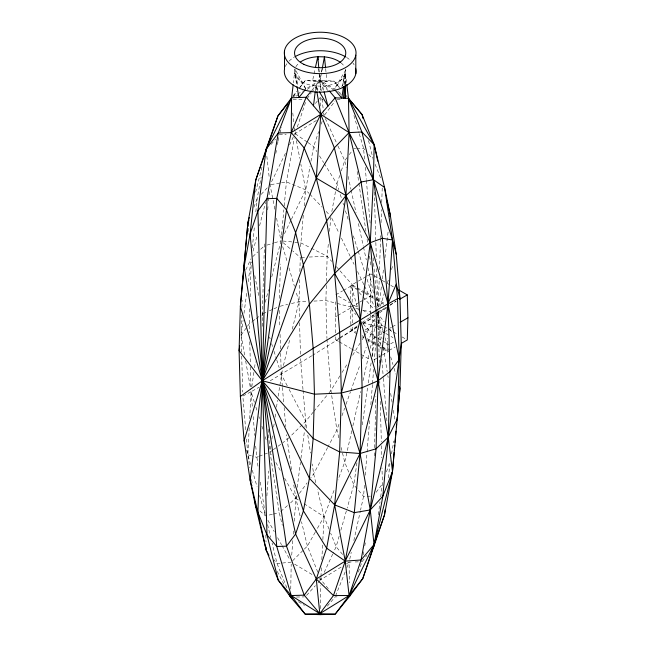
<?xml version="1.0" encoding="UTF-8"?>
<svg xmlns="http://www.w3.org/2000/svg" width="647" height="647" viewBox="0 0 647 647"><rect width="100%" height="100%" fill="white"/><g stroke="black" fill="none" stroke-linecap="round" stroke-linejoin="round"><path stroke-width="0.49" stroke-dasharray="3.23 2.43" d="M345.304 84.409L345.441 73.548L342.271 85.938M345.304 83.633L345.66 70.046A25.613 14.784 0 0 0 344.972 67.757M290.754 589.118L291.199 564.135M320.273 608.657L320.686 585.681M374.362 455.82L374.443 452.803M374.573 447.773L375.899 396.465M377.694 327.042L378.131 310.948M279.464 298.372L280.377 264.041M241.59 352.114L241.121 335.146L241.727 314.167M241.929 307.179L242.132 300.184M264.461 243.919L262.302 313.965L262.69 328.021M299.626 279.577L298.987 301.737L299.407 316.707M299.86 271.522L300.273 257.425L292.856 251.036M300.58 246.709L303.338 214.844M326.323 285.456L325.886 300.556L326.945 338.381M326.436 281.421L327.164 256.252L328.393 243.312M335.647 332.857L335.203 316.933L335.639 301.825M350.448 304.494L350.892 326.428M350.593 299.456L351.006 285.359L366.558 276.382M352.105 302.222L352.599 285.109L364.73 292.112M370.739 313.957L370.238 296.043L370.877 273.891L373.473 275.387M372.357 356.812L372.882 338.688L372.243 315.793L386.485 307.576M378.738 346.42L387.399 351.426L387.779 338.332M249.758 308.789L249.532 332.744M250.13 296.827L251.222 261.93M378.269 306.937L379.239 277.822M379.506 269.791L380.541 238.67M380.573 237.667L380.638 235.662M381.075 222.608L381.504 209.563M381.738 202.535L382.24 187.476M249.224 427.748L247.833 454.752L249.782 467.644M249.693 418.738L251.085 391.734L258.994 387.262M318.081 582.68L320.799 579.68L320.896 577.682M320.952 576.679L321.413 567.678M321.826 559.671L322.602 544.669M322.861 539.671L324.042 516.662L317.434 489.439M339.497 87.596L334.119 81.142L320.168 80.091L305.877 88.938L294.911 68.97L293.439 82.808M266.896 495.942L268.691 471.016M291.732 555.158L292.889 539.21M293.245 534.228L293.609 529.238M294.183 521.264L296.472 493.337M364.447 485.282L363.565 496.37L360.541 510.111M365.248 475.205L367.003 453.037M367.084 452.027L369.72 418.771M370.836 404.658L372.437 384.504M372.518 383.501L373.634 369.388M374.201 362.336L375.956 340.16M377.711 317.992L378.406 310.948M344.56 84.579L345.417 73.904A25.613 14.784 0 0 1 322.57 86.156L315.89 86.019A25.613 14.784 0 0 1 294.668 72.828L296.868 85.671M271.772 276.9L281 240.821L281.461 235.823M281.55 234.821L283.847 209.846M284.211 205.851L286.411 181.872L294.215 138.563M267.68 209.846L268.157 204.84M268.537 200.829L269.006 195.823M269.103 194.82L269.581 189.806M304.187 205.851L305.699 189.87L310.042 166.23M329.517 231.375L330.932 216.446L338.785 232.702M252.322 247.914L254.465 225.86M255.832 211.828L257.102 198.799L261.178 177.043M388.426 477.777L389.898 463.778M315.291 90.96L315.89 86.019L318.405 90.2M378.891 306.937L381.479 285.869M382.337 278.841L383.445 269.807M384.925 257.773L388.249 230.68M297.24 487.337L300.443 462.338M300.96 458.343L304.422 431.347M304.931 427.343L305.699 421.343L303.071 390.497M244.615 355.001L241.121 335.146L243.086 320.297M244 313.366L246.758 292.581M248.197 281.696L250.818 261.898M378.285 514.761L380.015 501.829M380.679 496.856L382.409 483.924L381.997 467.838M356.926 462.823L353.812 484.805L347.18 508.041M362.312 424.861L367.69 386.898M368.264 382.903L371.232 361.916M372.082 355.923L375.203 333.941M377.751 315.962L379.207 310.099M251.804 386.744L253.964 371.79M254.538 367.803L255.395 361.819M262.011 315.954L262.795 312.008M270.915 446.098L270.05 452.075L279.245 512.739L282.302 525.332M271.918 439.119L272.492 435.124M273.649 427.149L274.223 423.162M275.088 417.178L275.8 412.196M276.52 407.206L277.531 400.226M278.105 396.239L282.464 369.405M343.832 84.555L345.417 73.904L334.321 89.221L320.168 80.091L305.19 80.551L299.011 88.388M363.266 554.77L363.776 551.786M364.795 545.817L365.312 542.833M275.824 153.396L276.366 150.452M277.442 144.564L277.984 141.62M278.17 140.642L278.889 136.711M310.948 161.305L313.666 146.529L318.696 131.6M331.838 211.504L336.917 183.853L339.732 175.523M391.484 453.862L393.845 441.019M321.413 73.135L319.982 80.794L312.493 81.021L315.235 68.388M321.591 72.181L322.303 68.347M320.912 75.586L319.804 81.498L320.888 90.305M321.656 71.639L322.214 68.687M321.696 90.766L322.57 86.156L323.856 90.904M349.744 559.194L351.256 552.32M353.852 540.544L360.33 511.09M341.948 86.795L345.66 70.046L334.321 89.221M351.782 430.765L344.722 462.168L337.952 480.017M352.89 425.855L360.605 391.5M363.032 380.703L368.766 355.187M370.31 348.312L375.163 326.719M377.589 315.922L377.945 310.94M283.426 365.482L289.888 339.004M292.282 329.194L298.987 301.737L295.849 291.093M255.654 192.167L262.504 164.936M253.09 251.117L257.085 235.508M259.576 225.754L265.561 202.349M265.294 302.262L268.529 289.581M339.165 536.112L336.133 546.764L333.148 553.161M340.823 530.305L346.905 509.011M380.379 306.241L384.189 293.698M387.407 283.079L388.289 280.183M391.516 269.573L392.98 264.744M295.736 131.737L289.395 145.308M297.321 126.982L306.177 100.358M279.876 132.878L281.768 127.265M321.211 124.135L322.157 121.337M341.292 170.889L344.722 160.699L346.994 157.666M386.469 471.889L390.214 460.769M338.939 424.295L336.917 430.004L328.086 446.681M341.972 415.738L344.673 408.128M346.016 404.326L350.399 391.961M350.739 391.006L359.837 365.329M362.199 358.664L366.242 347.253M367.925 342.498L375.341 321.567M358.325 572.085L362.069 561.742L366.906 555.28M253.891 207.275L257.102 198.799M330.463 499.751L324.042 516.662L315.712 531.365M330.819 498.813L334.742 488.477M335.518 595.984L345.425 571.285M346.897 567.629L349.097 562.138L351.095 562.073M245.811 269.823L250.923 258.857M328.288 588.665L320.799 579.68L321.648 577.852M324.204 572.369L332.72 554.075M284.47 233.664L290.964 220.263M291.401 219.365L305.699 189.87L300.863 164.225M285.432 153.388L270.05 184.799L274.854 209.369M327.617 447.554L313.666 473.879L310.689 477.955M315.226 532.23L307.39 546.068L303.872 549.562M339.926 375.883L330.932 390.497L328.409 393.586M342.045 372.437L347.868 362.983M352.631 355.243L360.039 343.201M362.158 339.764L363.743 337.184M364.277 336.319L375.389 318.259M241.121 335.146L246.96 327.002M247.542 326.185L249.297 323.751L251.586 322.02M297.022 496.71L290.56 502.921M299.399 493.451L307.123 482.848M307.074 98.627L311.126 93.176M311.7 92.4L319.804 81.498L320.168 80.091L328.627 90.127M293.56 96.088L297.046 91.429M299.957 87.539L305.19 80.551L319.804 81.498L334.119 81.142L339.109 87.159M324.648 114.931L334.92 101.207M349.267 154.633L352.68 150.08M376.158 492.278L382.409 483.924M292.824 96.217L296.536 91.518M311.919 90.232L320.168 80.091L320.346 90.168M315.396 103.455L317.305 101.118M317.936 100.334L320.475 97.212L322.974 100.172M313.269 412.09L305.699 421.343L289.71 437.024M313.9 411.322L327.778 394.355M271.15 144.402L275.509 139.21M327.333 606.158L335.146 596.898L337.055 596.849M306.549 595.402L315.364 585.672M261.194 194.375L268.004 187.007M292.638 560.739L303.176 550.257M289.015 437.712L282.909 442.685M252.783 256.608L257.805 251.934M260.684 249.257L264.267 245.925M280.758 511.429L287.543 505.542M252.354 321.446L255.411 319.141M256.18 318.567L259.237 316.262M272.46 450.32L270.05 452.075L271.514 454.695M273.269 449.73L277.28 446.794M278.089 446.212L282.108 443.276M357.265 325.926L351.006 330.407L358.802 334.911M379.304 363.242L378.034 313.965L388.216 306.678M389.785 305.562L396.053 301.081M361.972 322.57L377.225 312.857M378.074 312.315L387.399 306.379M339.036 338.793L312.647 355.276M339.885 338.252L356.837 327.455M362.773 323.678L375.486 315.582M296.277 96.071L298.793 94.511M307.196 89.302L319.804 81.498L333.585 89.828M319.108 578.677L320.799 579.68L342.239 566.392M346.525 563.731L349.097 562.138L349.315 582.777M292.428 97.268L296.633 94.664M297.474 94.139L302.513 91.017M316.383 120.479L295.105 133.646L295.477 135.619M311.797 355.801L270.22 380.784M367.423 275.881L370.877 273.891M335.842 294.781L342.546 290.907M343.387 290.43L352.599 285.109M359.004 302.529L350.359 307.519L355.858 314.644M359.869 302.028L363.323 300.03M364.188 299.537L370.238 296.043M335.203 316.933L336.877 315.962M337.718 315.485L351.96 307.26L336.505 303.289M389.995 304.883L396.045 301.389M357.055 326.921L351.006 330.407L350.917 327.422M363.096 323.427L370.877 318.939L375.211 321.438M335.761 336.844L335.842 339.829L339.198 337.896M340.031 337.41L352.599 330.156L356.068 332.154M365.037 330.027L372.437 325.748L376.708 328.215M389.769 328.272L391.5 327.277M392.365 326.775L396.684 324.284M372.882 338.688L377.072 336.27M377.913 335.785L384.617 331.919M385.45 331.434L387.132 330.463M390.626 343.848L395.56 341.001M389.13 350.431L395.18 346.938M373.917 359.878L381.463 355.526M382.296 355.041L389.001 351.167M254.392 402.272L251.085 391.734L242.827 396.037L245.795 430.87M265.868 312.38L262.302 313.965L262.9 315.873M269.435 310.803L273.002 309.217M273.899 308.821L279.245 306.452M258.388 456.572L256.6 457.267L252.217 456.006M259.285 456.224L263.774 454.501M264.672 454.154L267.365 453.118M267.057 245.076L273.568 243.086M274.498 242.803L281 240.821M280.191 306.225L287.705 304.43M291.465 303.532L298.987 301.737L306.953 301.381M272.355 514.308L265.456 515.877L259.512 510.596M273.341 514.082L279.245 512.739M271.012 184.63L280.636 182.907M281.599 182.737L286.411 181.872L305.699 189.87L309.112 193.461M291.231 562.138L277.062 563.577L274.037 559.825M279.245 134.754L286.184 134.269M301.267 257.385L305.247 257.207M309.234 257.037L327.164 256.252L331.733 261.428M313.924 301.081L325.886 300.556L335.542 303.039M337.127 99.565L340.12 99.468M353.812 148.559L355.761 148.503M356.74 148.47L363.565 148.26L364.868 149.805M370.391 496.16L363.565 496.37L357.718 489.431M355.09 561.952L362.069 561.742M296.439 597.027L304.219 596.906M293.14 99.226L303.629 99.363M282.974 241.016L293.803 242.115M294.789 242.213L298.72 242.609M355.818 308.255L358.721 308.999M363.549 310.236L371.273 312.226M372.235 312.469L375.139 313.213M362.935 322.821L385.151 328.53M251.335 455.755L247.833 454.752L246.596 450.037M300.693 242.811L310.398 247.736M311.28 248.189L327.164 256.252M374.346 275.889L381.277 279.892M382.142 280.394L386.477 282.893M387.343 283.394L389.947 284.898M390.812 285.4L393.408 286.896M365.604 292.614L375.131 298.113M376.004 298.615L385.531 304.122M364.002 292.865L351.006 285.359L358.317 310.164M364.868 293.366L375.268 299.375M376.133 299.868L383.938 304.373M338.446 296.277L349.712 302.788M354.046 305.287L358.373 307.786M362.708 310.293L367.908 313.294M376.077 321.939L383.008 325.942M383.873 326.444L387.343 328.441M388.208 328.943L392.543 331.442M393.408 331.943L396.878 333.949M402.078 336.95L406.413 339.449M377.557 328.708L385.248 333.148M386.105 333.642L392.931 337.588M365.062 330.989L377.023 337.896M377.88 338.389L388.984 344.802M362.134 335.656L363.865 336.658M367.334 338.664L376.004 343.662M376.869 344.164L388.135 350.666M362.271 336.917L364.002 337.912M367.472 339.918L377.872 345.919M335.842 339.829L338.446 341.333M339.311 341.826L350.577 348.337M351.442 348.838L360.112 353.836M360.977 354.338L370.513 359.845M294.611 564.144L313.197 575.175M298.437 601.75L304.519 605.366M339.618 93.467L341.341 94.511M337.645 91.373L340.977 93.524M298.324 499.953L295.833 498.344L284.648 478.262M304.13 503.73L324.042 516.662L329.169 529.432M307.212 142.049L295.105 133.646L294.886 131.673M308.012 142.607L313.666 146.529L316.836 151.624M283.224 242.738L292.12 250.397M309.792 194.181L322.069 207.113M326.161 211.415L328.886 214.294M328.288 90.904L319.804 81.498L319.149 73.564M336.294 266.604L356.513 289.549M359.125 292.501L362.385 296.205M363.032 296.941L374.12 309.525M363.274 324.05L375.009 337.37M378.269 341.066L382.838 346.25M383.493 346.986L387.399 351.426M368.766 154.423L372.672 159.049M357.063 488.663L353.812 484.805L350.181 475.755M342.611 554.447L336.133 546.764L330.633 533.079M345.975 95.432L347.229 96.937M377.605 312L378.034 313.965L384.14 321.882M389.64 329.016L392.082 332.186M305.877 88.938L294.668 72.828L297.515 85.323M319.481 155.862L323.702 162.648M324.236 163.497L336.917 183.853L338.745 189.636M275.889 462.548L280.758 471.283M267.89 520.245L274.215 531.591M277.612 537.697L281.51 544.677M281.995 545.55L289.775 559.518M287.26 385.847L281.267 374.306L280.361 371.435M289.104 389.397L305.699 421.343L306.904 429.276M277.24 571.366L285.076 586.457M341.398 238.112L350.124 256.172M350.561 257.077L354.046 264.3M357.532 271.522L364.075 285.068M364.512 285.974L374.548 306.735M325.312 118.49L337.548 145.098M337.969 146.02L344.722 160.699L346.218 167.581M317.806 90.685L315.89 86.019L316.739 90.904M286.847 587.791L277.062 563.577L272.088 543.132M375.139 164.346L380.954 178.839M348.725 472.132L344.722 462.168L342.126 451.452M317.814 572.215L307.39 546.068L301.494 521.717M320.047 577.811L320.799 579.68M340.273 194.456L341.794 199.276M343.015 203.126L343.622 205.059M345.449 210.841L348.49 220.473M353.367 235.896L357.937 250.357M358.236 251.319L364.633 271.554M367.067 279.269L373.772 300.467M269.524 336.95L270.131 338.866M271.635 343.654L272.533 346.525M274.045 351.321L276.447 358.98M276.754 359.942L279.164 367.601M255.905 407.06L257.11 410.894M258.913 416.636L259.512 418.552M261.922 426.211L262.828 429.09M265.238 436.749L266.135 439.628M282.715 246.62L287.284 262.092M288.991 267.89L294.417 286.265M353.925 115.546L359.028 132.87M359.311 133.832L363.565 148.26L364.528 159.308M377.743 311.967L383.38 332.089M385.062 337.815L388.718 350.213M390.691 356.893L392.939 364.528M394.063 368.345L395.746 374.063M250.632 464.457L247.833 454.752L246.475 438.828M252.306 470.28L257.061 486.77M259.584 495.505L265.173 514.907M368.531 140.569L372.842 157.892M267.591 524.636L270.664 537.293M338.81 437.801L336.917 430.004L330.932 390.497L326.97 339.376M341.179 447.546L341.883 450.474M315.785 482.63L313.666 473.879L312.161 463.972M300.079 515.869L295.833 498.344L293.414 482.452M348.143 176.421L350.917 189.191M351.127 190.169L356.044 212.766M358.389 223.579L363.299 246.175M363.517 247.154L366.291 259.924M367.997 267.785L373.554 293.334M276.584 218.217L280.806 239.835M254.805 275.63L258.84 296.269M296.407 140.545L299.755 158.305M245.666 360.953L250.737 389.745M294.911 68.97L297.725 85.323M377.597 308.942L381.981 338.793M383.404 347.73L387.197 371.572M387.828 375.543L388.143 377.524M390.675 393.416L392.09 402.361M393.36 410.303L394.937 420.235M307.802 435.221L310.511 453.062M291.457 469.544L286.492 434.719M251.586 479.532L252.492 485.485M257.951 466.204L255.597 445.354M260.353 482.104L265.31 514.883M357.168 171.479L358.778 182.438M358.923 183.433L365.927 231.262M367.092 239.228L367.528 242.221M369.574 256.172L371.176 267.13M376.869 305.991L377.161 307.98M321.98 99.104L323.557 111.826M323.678 112.804L324.042 115.74M345.441 73.548L346.776 84.458M292.784 112.974L293.892 122.817M294.442 127.734L294.773 130.686M266.839 156.25L269.273 177.909M325.651 68.598L326.153 73.491M326.258 74.47L326.961 81.32L319.982 80.794L318.874 68.76M248.335 228.237L248.933 234.174M365.231 167.338L366.283 179.389M366.372 180.392L370.141 223.579M373.125 257.724L377.508 307.94M282.31 386.388L281.146 370.319M282.399 387.399L283.701 402.499M284.138 407.537L285.796 426.664M302.982 389.494L300.58 358.632M268.093 429.147L269.969 451.08M251.085 391.734L252.338 406.623M253.171 416.555L254.756 435.423M378.034 313.965L380.954 349.154M381.787 359.214L383.291 377.314M383.372 378.317L387.043 422.564M318.736 68.614L319.068 72.577M374.306 192.062L375.818 241.428M375.842 242.431L376.368 259.56M376.651 268.626L377.816 306.913M279.367 310.447L279.844 326.411M280.078 334.394L280.523 349.364M280.644 353.351L281.122 369.316M370.763 314.952L370.877 318.939M351.984 308.255L352.405 323.185M352.518 327.172L352.599 330.156M299.569 322.699L300.467 354.645M241.703 356.109L242.714 392.042M379.765 381.342L379.821 383.356M380.282 401.455L381.318 441.691M381.423 445.71L381.738 457.777M249.766 341.745L250.324 362.741M250.429 366.736L250.955 386.736M265.86 534.988L266.006 542.024M320.475 97.212L320.637 106.278M285.327 66.528A35.86 20.704 0 0 1 288.4 61.837M289.047 61.15A35.86 20.704 0 0 1 294.248 57.13M346.598 57.446A35.86 20.704 0 0 1 351.151 61.02M352.979 63.091A35.86 20.704 0 0 1 354.111 64.765M295.897 66.722A25.613 14.784 0 0 1 298.841 63.252M341.042 62.872A25.613 14.784 0 0 1 344.172 66.285"/><path stroke-width="0.97" d="M265.44 153.266L266.176 149.15L277.935 115.894L291.587 97.786L293.188 84.806M268.942 555.393L266.176 550.071L257.927 512.287L262.302 380.784L267.009 198.669L278.259 133.007L291.587 97.786L266.176 149.15L255.8 179.939L247.833 223.28L240.369 306.363L239.083 350.674L240.369 396.457L244.129 440.615L250.122 480.123L255.8 507.288L266.176 550.071L278.259 580.173L290.608 597.108L305.19 614.189L320.168 614.65L335.146 614.189L349.469 596.542L362.773 578.628L374.16 545.591L370.278 509.941L360.055 453.507L341.349 393.012L339.643 332.113L334.636 273.398L326.67 220.862L316.286 178.079L304.203 147.977L291.231 132.603L291.587 97.786L306.209 97.252L311.28 91.017M345.296 85.396L345.142 98.231L345.296 84.603M242.625 283.208L242.827 276.22M346.776 84.458L348.474 98.352L362.069 114.568L374.16 144.677L384.536 187.452L390.214 214.626L396.199 254.125L399.967 298.283L401.253 344.067L399.967 388.378L392.503 471.461L384.536 514.802L374.16 545.591L371.556 550.953M398.609 289.896L407.278 294.903L407.917 317.798L407.278 339.95L401.229 343.444M363.032 118.425L362.069 114.568L348.474 98.352L335.146 97.843L320.783 114.341L304.203 147.977L286.516 209.935L262.302 380.784L250.122 480.123L257.927 512.287L267.009 534.923L278.259 580.173L291.231 595.547L305.19 614.189L319.812 613.663L335.146 614.189L349.097 595.547L361.083 559.987L370.278 509.941L376.061 448.816L378.034 380.784L387.998 303.734L392.503 239.988L384.536 187.452L373.432 179.696L349.097 132.603L335.146 97.843L329.283 90.895M343.476 98.166L344.406 86.52M394.136 452.334L392.503 471.461L374.16 544.394L362.773 578.628L349.097 595.547L319.812 613.663L291.231 595.547L276.762 546.48L250.122 233.971L255.8 179.939L266.176 150.347M394.306 450.32L394.735 445.29M394.993 442.273L395.43 437.243M395.6 435.229L395.94 431.201M396.296 427.19L396.579 424.206M396.951 420.218L397.234 417.234M397.614 413.255L397.986 409.276M398.269 406.292L399.967 388.378L399.401 386.469M385.062 509.796L384.536 514.802L374.16 544.394L349.097 595.547L349.469 596.542L350.763 593.857M313.496 105.793L315.17 91.955M389.963 216.632L390.214 214.626L386.663 200.004M239.722 345.822L239.083 350.674L262.302 380.784L313.164 438.488L339.643 451.929L360.055 453.507L376.061 448.816L388.265 437.218L397.509 418.52L399.215 359.603L397.509 298.704L392.503 239.988L373.432 179.696L361.883 131.972L348.474 98.352L349.097 132.603L345.943 195.572L334.636 273.398L309.403 304.244L262.302 380.784L244.129 440.615L244.873 443.438M401.253 344.067L388.265 437.218L382.854 496.16L374.16 544.394L361.083 559.987L345.223 561.103L316.286 579L304.203 595.151L291.231 595.547L290.608 597.108L292.347 598.143M374.16 545.591L374.427 543.601M343.541 86.488L341.81 98.101L334.944 89.965M322.303 68.347L324.438 56.863A25.613 14.784 0 0 1 340.379 62.363M315.445 67.409L317.758 56.718L324.438 56.863L325.546 67.62M249.297 217.449L247.833 223.28L240.369 306.363L262.302 380.784L303.411 510.887L326.67 548.211L345.223 561.103L349.097 595.547L333.464 595.555L316.286 579L295.606 534.042L262.302 380.784L244.129 266.556L250.122 233.971L257.927 210.817L266.176 149.15L278.259 133.007L291.231 132.603L320.783 114.341L349.097 132.603L361.883 131.972L374.16 144.677L377.751 161.143M266.491 149.417L277.935 115.894L287.608 103.746M248.901 220.457L247.833 223.28L248.133 226.256M320.168 614.65L319.812 613.663L333.464 595.555L345.223 561.103L370.278 509.941L382.854 496.16L392.503 471.461L388.265 437.218L390.02 371.58L387.998 303.734L396.263 284.138L399.967 298.283L397.509 298.704L376.061 310.463L313.164 348.393L262.302 380.784L240.369 396.457M305.247 89.715L298.898 97.519L297.038 86.658M399.498 299.391L407.278 294.903M400.145 322.287L407.917 317.798M319.416 91.874L327.964 106.092L324.115 91.858M348.474 98.352L374.16 144.677L373.432 179.696L370.278 242.665L360.314 319.715L341.349 393.012L339.643 451.929L334.636 504.87L326.67 548.211L316.286 579L319.812 613.663L304.203 595.151L286.516 546.181L262.302 380.784L257.927 210.817L267.009 198.669L276.762 198.37L286.516 209.935L295.606 232.572L303.411 264.736L309.403 304.244L313.164 348.393L314.45 394.185L313.164 438.488L309.403 478.295L303.411 510.887L295.606 534.042L286.516 546.181L276.762 546.48L267.009 534.923L262.302 380.784L276.762 198.37L291.231 132.603L306.209 97.252L320.783 114.341L334.337 147.872L345.943 195.572L354.799 254.182L360.314 319.715L362.102 387.699L360.055 453.507L354.297 512.65L345.223 561.103L334.636 504.87L309.403 478.295L262.302 380.784L295.606 232.572L316.286 178.079L334.337 147.872L349.097 132.603L361.083 182.001L370.278 242.665L376.061 310.463L378.034 380.784L388.265 437.218L370.278 509.941L354.297 512.65L334.636 504.87L360.055 453.507L378.034 380.784L360.314 319.715L334.636 273.398L354.799 254.182L370.278 242.665L382.337 238.282L392.503 239.988L396.199 254.125M289.225 594.447L290.608 597.108L289.856 595.248M387.998 303.734L382.337 238.282L373.432 179.696L361.083 182.001L345.943 195.572L326.67 220.862L303.411 264.736L262.302 380.784L314.45 394.185L341.349 393.012L362.102 387.699L378.034 380.784L390.02 371.58L399.215 359.603L387.998 303.734L370.278 242.665L345.943 195.572L316.286 178.079L320.783 114.341L316.909 91.874M254.295 497.381L254.595 499.363M254.894 501.344L255.8 507.288M300.434 62.015A25.613 14.784 0 0 1 317.758 56.718L318.777 67.749M317.758 56.718L318 59.694M266.111 547.055L266.176 550.071M355.818 55.173A35.86 20.704 0 0 1 298.979 69.633A35.86 20.704 0 0 1 305.707 33.984A35.86 20.704 0 0 1 355.818 55.173L355.818 73.677M284.518 50.692L284.518 69.197A35.86 20.704 0 0 0 320.969 92.133A35.86 20.704 0 0 0 355.607 68.275M295.081 56.645A35.86 20.704 0 0 1 345.789 56.952M303.839 64.32A25.613 14.784 0 0 0 345.417 55.399A25.613 14.784 0 0 0 311.239 39.071A25.613 14.784 0 0 0 303.839 64.32"/></g></svg>
